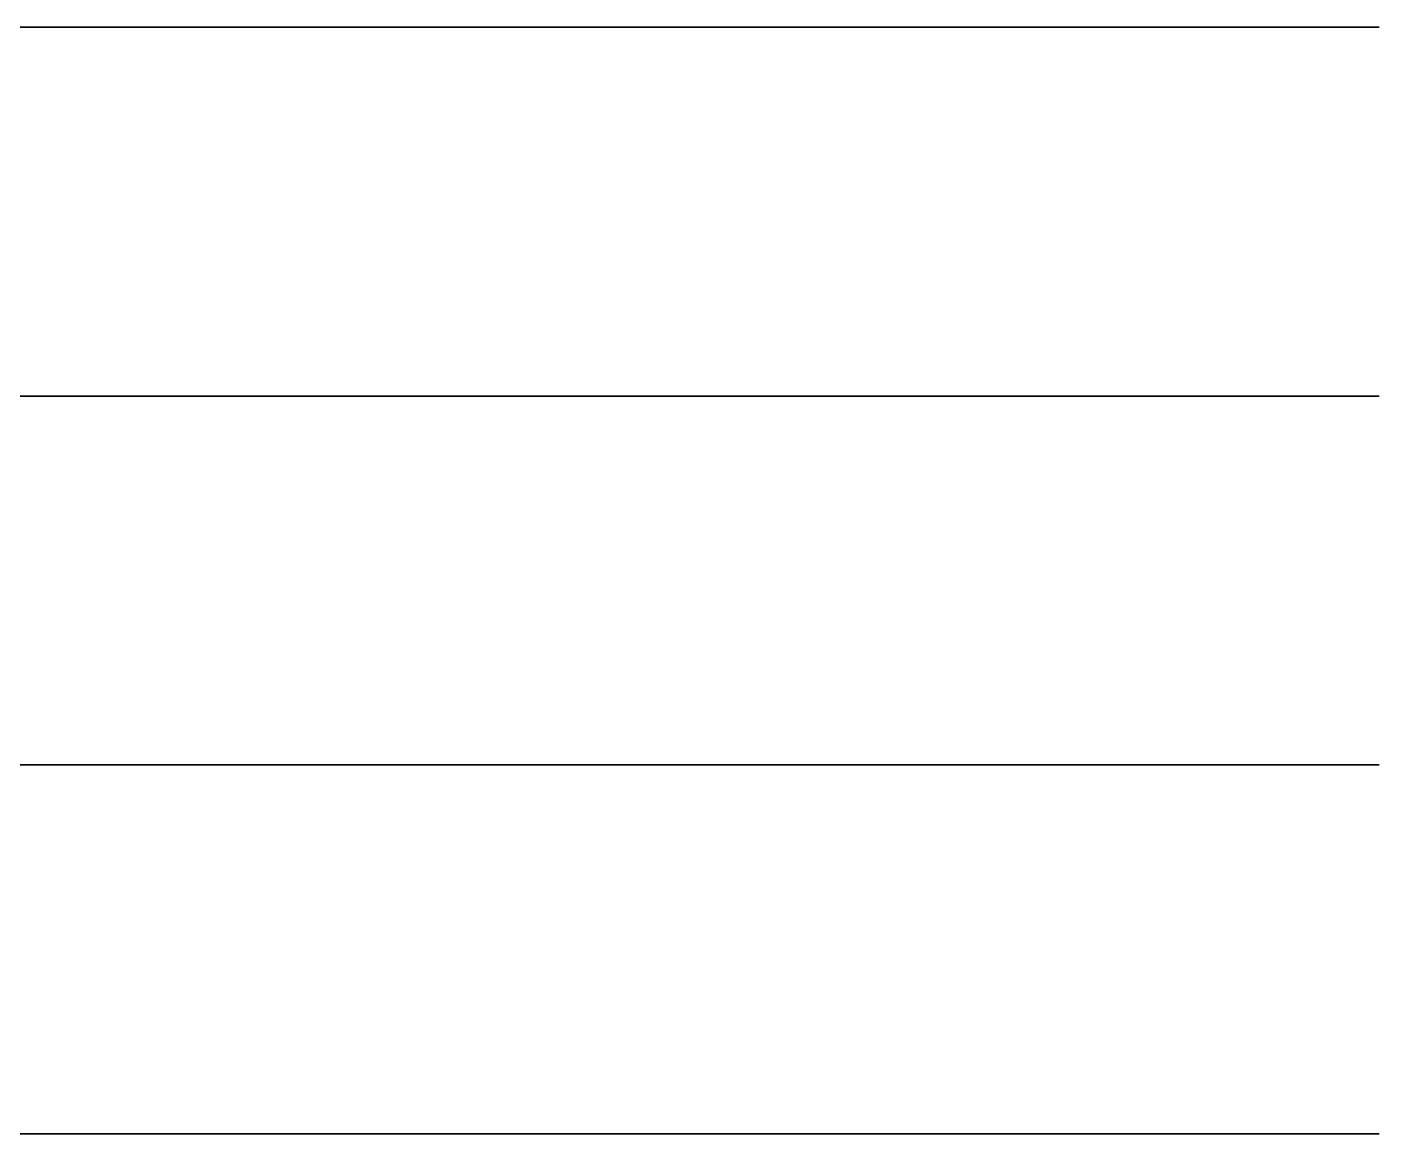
# Model space of a CAD drawing. Header units: metres. Extents: x 350990 to 353010, y 7455300 to 7456700.
# Drawn here: x 351663.5 to 352029.9, y 7456400 to 7456700 of the extents above; entities that cross this region are included whole.
import ezdxf

# ---------------------------------------------------------------- set-up
doc = ezdxf.new("R2010")
doc.units = ezdxf.units.M

msp = doc.modelspace()

# ---------------------------------------------------------------- linework, layer by layer
at = {"layer": 'BOC_P400N'}
msp.add_polyline3d([(351660, 7456400, 1248.629), (351670, 7456400, 1250.657), (351680, 7456400, 1252.638), (351690, 7456400, 1254.523), (351700, 7456400, 1256.269), (351710, 7456400, 1257.841), (351720, 7456400, 1259.216), (351730, 7456400, 1260.382), (351740, 7456400, 1261.342), (351750, 7456400, 1262.111), (351760, 7456400, 1262.717), (351770, 7456400, 1263.196), (351780, 7456400, 1263.59), (351790, 7456400, 1263.946), (351800, 7456400, 1264.31), (351810, 7456400, 1264.725), (351820, 7456400, 1265.226), (351830, 7456400, 1265.842), (351840, 7456400, 1266.588), (351850, 7456400, 1267.47), (351860, 7456400, 1268.483), (351870, 7456400, 1269.61), (351880, 7456400, 1270.828), (351890, 7456400, 1272.108), (351900, 7456400, 1273.414), (351910, 7456400, 1274.715), (351920, 7456400, 1275.978), (351930, 7456400, 1277.176), (351940, 7456400, 1278.288), (351950, 7456400, 1279.3), (351960, 7456400, 1280.206), (351970, 7456400, 1281.007), (351980, 7456400, 1281.709), (351990, 7456400, 1282.324), (352000, 7456400, 1282.863), (352010, 7456400, 1283.338), (352020, 7456400, 1283.76), (352030, 7456400, 1284.134)], dxfattribs=at)
at = {"layer": 'BOC_P500N'}
msp.add_polyline3d([(351660, 7456500, 1258.091), (351670, 7456500, 1259.417), (351680, 7456500, 1260.585), (351690, 7456500, 1261.609), (351700, 7456500, 1262.506), (351710, 7456500, 1263.294), (351720, 7456500, 1263.989), (351730, 7456500, 1264.605), (351740, 7456500, 1265.152), (351750, 7456500, 1265.631), (351760, 7456500, 1266.042), (351770, 7456500, 1266.377), (351780, 7456500, 1266.625), (351790, 7456500, 1266.776), (351800, 7456500, 1266.817), (351810, 7456500, 1266.74), (351820, 7456500, 1266.541), (351830, 7456500, 1266.224), (351840, 7456500, 1265.8), (351850, 7456500, 1265.288), (351860, 7456500, 1264.716), (351870, 7456500, 1264.119), (351880, 7456500, 1263.538), (351890, 7456500, 1263.016), (351900, 7456500, 1262.595), (351910, 7456500, 1262.315), (351920, 7456500, 1262.208), (351930, 7456500, 1262.297), (351940, 7456500, 1262.594), (351950, 7456500, 1263.095), (351960, 7456500, 1263.786), (351970, 7456500, 1264.634), (351980, 7456500, 1265.598), (351990, 7456500, 1266.624), (352000, 7456500, 1267.653), (352010, 7456500, 1268.62), (352020, 7456500, 1269.464), (352030, 7456500, 1270.124)], dxfattribs=at)
at = {"layer": 'BOC_P600N'}
msp.add_polyline3d([(351660, 7456600, 1233.358), (351670, 7456600, 1234.728), (351680, 7456600, 1236.171), (351690, 7456600, 1237.642), (351700, 7456600, 1239.093), (351710, 7456600, 1240.474), (351720, 7456600, 1241.74), (351730, 7456600, 1242.849), (351740, 7456600, 1243.77), (351750, 7456600, 1244.483), (351760, 7456600, 1244.98), (351770, 7456600, 1245.268), (351780, 7456600, 1245.366), (351790, 7456600, 1245.306), (351800, 7456600, 1245.127), (351810, 7456600, 1244.876), (351820, 7456600, 1244.604), (351830, 7456600, 1244.361), (351840, 7456600, 1244.192), (351850, 7456600, 1244.137), (351860, 7456600, 1244.224), (351870, 7456600, 1244.474), (351880, 7456600, 1244.891), (351890, 7456600, 1245.471), (351900, 7456600, 1246.196), (351910, 7456600, 1247.042), (351920, 7456600, 1247.976), (351930, 7456600, 1248.961), (351940, 7456600, 1249.959), (351950, 7456600, 1250.935), (351960, 7456600, 1251.856), (351970, 7456600, 1252.699), (351980, 7456600, 1253.443), (351990, 7456600, 1254.079), (352000, 7456600, 1254.605), (352010, 7456600, 1255.025), (352020, 7456600, 1255.348), (352030, 7456600, 1255.587)], dxfattribs=at)
at = {"layer": 'BOC_P700N'}
msp.add_polyline3d([(351660, 7456700, 1218.865), (351670, 7456700, 1218.3), (351680, 7456700, 1217.618), (351690, 7456700, 1216.848), (351700, 7456700, 1216.028), (351710, 7456700, 1215.203), (351720, 7456700, 1214.422), (351730, 7456700, 1213.792), (351740, 7456700, 1213.301), (351750, 7456700, 1212.99), (351760, 7456700, 1212.891), (351770, 7456700, 1213.027), (351780, 7456700, 1213.408), (351790, 7456700, 1214.033), (351800, 7456700, 1214.888), (351810, 7456700, 1215.952), (351820, 7456700, 1217.193), (351830, 7456700, 1218.577), (351840, 7456700, 1220.064), (351850, 7456700, 1221.618), (351860, 7456700, 1223.204), (351870, 7456700, 1224.794), (351880, 7456700, 1226.366), (351890, 7456700, 1227.907), (351900, 7456700, 1229.41), (351910, 7456700, 1230.878), (351920, 7456700, 1232.317), (351930, 7456700, 1233.739), (351940, 7456700, 1235.155), (351950, 7456700, 1236.577), (351960, 7456700, 1238.01), (351970, 7456700, 1239.457), (351980, 7456700, 1240.91), (351990, 7456700, 1242.356), (352000, 7456700, 1243.771), (352010, 7456700, 1245.126), (352020, 7456700, 1246.385), (352030, 7456700, 1247.509)], dxfattribs=at)
at = {"layer": 'BOLC_P400N'}
msp.add_polyline3d([(351660, 7456400, 1232.638), (351670, 7456400, 1233.699), (351680, 7456400, 1234.602), (351690, 7456400, 1235.349), (351700, 7456400, 1235.942), (351710, 7456400, 1236.387), (351720, 7456400, 1236.69), (351730, 7456400, 1236.86), (351740, 7456400, 1236.909), (351750, 7456400, 1236.851), (351760, 7456400, 1236.702), (351770, 7456400, 1236.474), (351780, 7456400, 1236.184), (351790, 7456400, 1235.844), (351800, 7456400, 1235.467), (351810, 7456400, 1235.063), (351820, 7456400, 1234.642), (351830, 7456400, 1234.217), (351840, 7456400, 1233.798), (351850, 7456400, 1233.399), (351860, 7456400, 1233.033), (351870, 7456400, 1232.716), (351880, 7456400, 1232.46), (351890, 7456400, 1232.277), (351900, 7456400, 1232.173), (351910, 7456400, 1232.149), (351920, 7456400, 1232.2), (351930, 7456400, 1232.316), (351940, 7456400, 1232.481), (351950, 7456400, 1232.676), (351960, 7456400, 1232.878), (351970, 7456400, 1233.065), (351980, 7456400, 1233.215), (351990, 7456400, 1233.306), (352000, 7456400, 1233.321), (352010, 7456400, 1233.244), (352020, 7456400, 1233.066), (352030, 7456400, 1232.781)], dxfattribs=at)
at = {"layer": 'BOLC_P500N'}
msp.add_polyline3d([(351660, 7456500, 1240.555), (351670, 7456500, 1242.363), (351680, 7456500, 1244), (351690, 7456500, 1245.459), (351700, 7456500, 1246.735), (351710, 7456500, 1247.827), (351720, 7456500, 1248.736), (351730, 7456500, 1249.468), (351740, 7456500, 1250.029), (351750, 7456500, 1250.43), (351760, 7456500, 1250.682), (351770, 7456500, 1250.797), (351780, 7456500, 1250.788), (351790, 7456500, 1250.667), (351800, 7456500, 1250.446), (351810, 7456500, 1250.136), (351820, 7456500, 1249.749), (351830, 7456500, 1249.295), (351840, 7456500, 1248.786), (351850, 7456500, 1248.232), (351860, 7456500, 1247.648), (351870, 7456500, 1247.047), (351880, 7456500, 1246.444), (351890, 7456500, 1245.852), (351900, 7456500, 1245.286), (351910, 7456500, 1244.757), (351920, 7456500, 1244.274), (351930, 7456500, 1243.842), (351940, 7456500, 1243.461), (351950, 7456500, 1243.128), (351960, 7456500, 1242.837), (351970, 7456500, 1242.579), (351980, 7456500, 1242.342), (351990, 7456500, 1242.113), (352000, 7456500, 1241.879), (352010, 7456500, 1241.625), (352020, 7456500, 1241.34), (352030, 7456500, 1241.013)], dxfattribs=at)
at = {"layer": 'BOLC_P600N'}
msp.add_polyline3d([(351660, 7456600, 1218.607), (351670, 7456600, 1219.49), (351680, 7456600, 1220.356), (351690, 7456600, 1221.21), (351700, 7456600, 1222.06), (351710, 7456600, 1222.914), (351720, 7456600, 1223.781), (351730, 7456600, 1224.669), (351740, 7456600, 1225.585), (351750, 7456600, 1226.538), (351760, 7456600, 1227.531), (351770, 7456600, 1228.567), (351780, 7456600, 1229.647), (351790, 7456600, 1230.769), (351800, 7456600, 1231.929), (351810, 7456600, 1233.12), (351820, 7456600, 1234.333), (351830, 7456600, 1235.559), (351840, 7456600, 1236.192), (351850, 7456600, 1236.137), (351860, 7456600, 1236.224), (351870, 7456600, 1236.474), (351880, 7456600, 1236.891), (351890, 7456600, 1237.471), (351900, 7456600, 1238.196), (351910, 7456600, 1239.042), (351920, 7456600, 1239.976), (351930, 7456600, 1240.961), (351940, 7456600, 1241.959), (351950, 7456600, 1242.935), (351960, 7456600, 1243.856), (351970, 7456600, 1244.699), (351980, 7456600, 1245.443), (351990, 7456600, 1246.079), (352000, 7456600, 1246.605), (352010, 7456600, 1247.025), (352020, 7456600, 1247.348), (352030, 7456600, 1247.587)], dxfattribs=at)
at = {"layer": 'BOLC_P700N'}
msp.add_polyline3d([(351660, 7456700, 1189.958), (351670, 7456700, 1190.076), (351680, 7456700, 1190.283), (351690, 7456700, 1190.597), (351700, 7456700, 1191.033), (351710, 7456700, 1191.608), (351720, 7456700, 1192.336), (351730, 7456700, 1193.227), (351740, 7456700, 1194.291), (351750, 7456700, 1195.533), (351760, 7456700, 1196.953), (351770, 7456700, 1198.547), (351780, 7456700, 1200.307), (351790, 7456700, 1202.221), (351800, 7456700, 1204.27), (351810, 7456700, 1206.433), (351820, 7456700, 1208.684), (351830, 7456700, 1210.577), (351840, 7456700, 1212.064), (351850, 7456700, 1213.618), (351860, 7456700, 1215.204), (351870, 7456700, 1216.794), (351880, 7456700, 1218.366), (351890, 7456700, 1219.907), (351900, 7456700, 1221.41), (351910, 7456700, 1222.878), (351920, 7456700, 1224.317), (351930, 7456700, 1225.739), (351940, 7456700, 1227.155), (351950, 7456700, 1228.577), (351960, 7456700, 1230.01), (351970, 7456700, 1231.457), (351980, 7456700, 1232.91), (351990, 7456700, 1234.356), (352000, 7456700, 1235.771), (352010, 7456700, 1236.43), (352020, 7456700, 1236.465), (352030, 7456700, 1236.392)], dxfattribs=at)
at = {"layer": 'BOX_P400N'}
msp.add_polyline3d([(351660, 7456400, 1211.059), (351670, 7456400, 1210.689), (351680, 7456400, 1210.311), (351690, 7456400, 1210.018), (351700, 7456400, 1209.894), (351710, 7456400, 1210.004), (351720, 7456400, 1210.391), (351730, 7456400, 1211.069), (351740, 7456400, 1212.019), (351750, 7456400, 1213.196), (351760, 7456400, 1214.524), (351770, 7456400, 1215.902), (351780, 7456400, 1217.216), (351790, 7456400, 1218.341), (351800, 7456400, 1219.157), (351810, 7456400, 1219.558), (351820, 7456400, 1219.458), (351830, 7456400, 1218.806), (351840, 7456400, 1217.59), (351850, 7456400, 1215.838), (351860, 7456400, 1213.622), (351870, 7456400, 1211.051), (351880, 7456400, 1208.264), (351890, 7456400, 1205.424), (351900, 7456400, 1202.699), (351910, 7456400, 1200.258), (351920, 7456400, 1198.253), (351930, 7456400, 1196.813), (351940, 7456400, 1196.031), (351950, 7456400, 1195.963), (351960, 7456400, 1196.623), (351970, 7456400, 1197.981), (351980, 7456400, 1199.968), (351990, 7456400, 1202.483), (352000, 7456400, 1205.396), (352010, 7456400, 1208.56), (352020, 7456400, 1211.818), (352030, 7456400, 1215.017)], dxfattribs=at)
at = {"layer": 'BOX_P500N'}
msp.add_polyline3d([(351660, 7456500, 1215.518), (351670, 7456500, 1215.488), (351680, 7456500, 1215.387), (351690, 7456500, 1215.354), (351700, 7456500, 1215.514), (351710, 7456500, 1215.968), (351720, 7456500, 1216.788), (351730, 7456500, 1218.008), (351740, 7456500, 1219.626), (351750, 7456500, 1221.604), (351760, 7456500, 1223.868), (351770, 7456500, 1226.318), (351780, 7456500, 1228.835), (351790, 7456500, 1231.288), (351800, 7456500, 1233.549), (351810, 7456500, 1235.495), (351820, 7456500, 1237.026), (351830, 7456500, 1238.063), (351840, 7456500, 1238.561), (351850, 7456500, 1238.504), (351860, 7456500, 1237.915), (351870, 7456500, 1236.841), (351880, 7456500, 1235.359), (351890, 7456500, 1233.563), (351900, 7456500, 1231.557), (351910, 7456500, 1229.45), (351920, 7456500, 1227.34), (351930, 7456500, 1225.318), (351940, 7456500, 1223.454), (351950, 7456500, 1221.799), (351960, 7456500, 1220.383), (351970, 7456500, 1219.216), (351980, 7456500, 1218.29), (351990, 7456500, 1217.584), (352000, 7456500, 1217.067), (352010, 7456500, 1216.705), (352020, 7456500, 1216.462), (352030, 7456500, 1216.306)], dxfattribs=at)
at = {"layer": 'BOX_P600N'}
msp.add_polyline3d([(351660, 7456600, 1198.862), (351670, 7456600, 1198.56), (351680, 7456600, 1198.134), (351690, 7456600, 1197.673), (351700, 7456600, 1197.26), (351710, 7456600, 1196.968), (351720, 7456600, 1196.855), (351730, 7456600, 1196.963), (351740, 7456600, 1197.315), (351750, 7456600, 1197.919), (351760, 7456600, 1198.769), (351770, 7456600, 1199.85), (351780, 7456600, 1201.141), (351790, 7456600, 1202.617), (351800, 7456600, 1204.255), (351810, 7456600, 1206.035), (351820, 7456600, 1207.942), (351830, 7456600, 1209.963), (351840, 7456600, 1211.498), (351850, 7456600, 1212.455), (351860, 7456600, 1213.668), (351870, 7456600, 1215.153), (351880, 7456600, 1216.903), (351890, 7456600, 1218.89), (351900, 7456600, 1221.059), (351910, 7456600, 1223.334), (351920, 7456600, 1225.619), (351930, 7456600, 1227.805), (351940, 7456600, 1229.779), (351950, 7456600, 1231.428), (351960, 7456600, 1232.655), (351970, 7456600, 1233.378), (351980, 7456600, 1233.547), (351990, 7456600, 1233.142), (352000, 7456600, 1232.179), (352010, 7456600, 1230.71), (352020, 7456600, 1228.818), (352030, 7456600, 1226.616)], dxfattribs=at)
at = {"layer": 'BOX_P700N'}
msp.add_polyline3d([(351660, 7456700, 1167.778), (351670, 7456700, 1168.574), (351680, 7456700, 1169.622), (351690, 7456700, 1170.901), (351700, 7456700, 1172.375), (351710, 7456700, 1173.995), (351720, 7456700, 1175.699), (351730, 7456700, 1177.424), (351740, 7456700, 1179.107), (351750, 7456700, 1180.691), (351760, 7456700, 1182.136), (351770, 7456700, 1183.419), (351780, 7456700, 1184.537), (351790, 7456700, 1185.513), (351800, 7456700, 1186.389), (351810, 7456700, 1187.225), (351820, 7456700, 1188.096), (351830, 7456700, 1188.663), (351840, 7456700, 1188.991), (351850, 7456700, 1189.655), (351860, 7456700, 1190.707), (351870, 7456700, 1192.182), (351880, 7456700, 1194.092), (351890, 7456700, 1196.426), (351900, 7456700, 1199.145), (351910, 7456700, 1202.187), (351920, 7456700, 1205.465), (351930, 7456700, 1208.877), (351940, 7456700, 1212.307), (351950, 7456700, 1215.635), (351960, 7456700, 1218.742), (351970, 7456700, 1221.519), (351980, 7456700, 1223.871), (351990, 7456700, 1225.725), (352000, 7456700, 1227.034), (352010, 7456700, 1227.079), (352020, 7456700, 1226.037), (352030, 7456700, 1224.491)], dxfattribs=at)
at = {"layer": 'DAC_P400N'}
msp.add_polyline3d([(351663.024, 7456400, 1220), (351664.261, 7456400, 1230), (351665.498, 7456400, 1240), (351668.784, 7456400, 1250), (351670, 7456400, 1250.657), (351680, 7456400, 1252.638), (351690, 7456400, 1253.974), (351695.128, 7456400, 1250), (351693.891, 7456400, 1240), (351692.654, 7456400, 1230), (351691.416, 7456400, 1220), (351690.179, 7456400, 1210), (351690, 7456400, 1208.554), (351688.942, 7456400, 1200), (351687.704, 7456400, 1190), (351686.467, 7456400, 1180), (351685.23, 7456400, 1170), (351683.993, 7456400, 1160), (351682.755, 7456400, 1150), (351681.518, 7456400, 1140), (351680.281, 7456400, 1130), (351680, 7456400, 1127.731), (351679.043, 7456400, 1120), (351677.806, 7456400, 1110), (351676.569, 7456400, 1100), (351675.332, 7456400, 1090), (351674.094, 7456400, 1080), (351672.857, 7456400, 1070), (351671.62, 7456400, 1060), (351670.383, 7456400, 1050), (351670, 7456400, 1046.908), (351669.145, 7456400, 1040), (351667.908, 7456400, 1030), (351666.671, 7456400, 1020), (351665.433, 7456400, 1010), (351664.196, 7456400, 1000), (351662.959, 7456400, 990)], dxfattribs=at)
at = {"layer": 'PHY_P400N'}
msp.add_polyline3d([(352030, 7456400, 884.49), (352020, 7456400, 886.375), (352010, 7456400, 886.21), (352000, 7456400, 882.885), (351995.946, 7456400, 880), (351990, 7456400, 875.696), (351984.812, 7456400, 870), (351980, 7456400, 864.611), (351976.719, 7456400, 860), (351970, 7456400, 850.341), (351969.781, 7456400, 850), (351963.548, 7456400, 840), (351960, 7456400, 834.133), (351957.328, 7456400, 830), (351951.079, 7456400, 820), (351950, 7456400, 818.203), (351943.668, 7456400, 810), (351940, 7456400, 805.079), (351933.251, 7456400, 800), (351930, 7456400, 797.464), (351920, 7456400, 796.78), (351914.78, 7456400, 800), (351910, 7456400, 802.783), (351903.491, 7456400, 810), (351900, 7456400, 813.694), (351895.399, 7456400, 820), (351890, 7456400, 827.155), (351887.966, 7456400, 830), (351880.66, 7456400, 840), (351880, 7456400, 840.883), (351872.44, 7456400, 850), (351870, 7456400, 852.926), (351862.129, 7456400, 860), (351860, 7456400, 861.922), (351850, 7456400, 866.81), (351840, 7456400, 867.049), (351830, 7456400, 862.329), (351827.402, 7456400, 860), (351820, 7456400, 852.284), (351818.346, 7456400, 850), (351812.092, 7456400, 840), (351810, 7456400, 836.124), (351806.998, 7456400, 830), (351802.68, 7456400, 820), (351800, 7456400, 813.137), (351798.764, 7456400, 810), (351794.979, 7456400, 800), (351791.307, 7456400, 790), (351790, 7456400, 786.526), (351785.955, 7456400, 780), (351781.999, 7456400, 770), (351780, 7456400, 764.979), (351778.089, 7456400, 770), (351775.687, 7456400, 780), (351772.617, 7456400, 790), (351770, 7456400, 796.993), (351768.843, 7456400, 800), (351764.375, 7456400, 810), (351760, 7456400, 818.448), (351759.164, 7456400, 820), (351753.27, 7456400, 830), (351750, 7456400, 835.093), (351746.727, 7456400, 840), (351740, 7456400, 849.594), (351739.705, 7456400, 850), (351732.465, 7456400, 860), (351730, 7456400, 863.474), (351725.302, 7456400, 870), (351720, 7456400, 877.896), (351718.581, 7456400, 880), (351712.674, 7456400, 890), (351710, 7456400, 895.432), (351707.795, 7456400, 900), (351704.16, 7456400, 910), (351701.801, 7456400, 920), (351700.773, 7456400, 930), (351701.136, 7456400, 940), (351702.953, 7456400, 950), (351706.298, 7456400, 960), (351710, 7456400, 967.516), (351711.43, 7456400, 970), (351719.129, 7456400, 980), (351720, 7456400, 980.911), (351730, 7456400, 989.045), (351731.659, 7456400, 990), (351740, 7456400, 994.092), (351750, 7456400, 997.08), (351760, 7456400, 998.411), (351770, 7456400, 998.364), (351780, 7456400, 997.187), (351790, 7456400, 995.097), (351800, 7456400, 992.275), (351806.801, 7456400, 990), (351810, 7456400, 988.833), (351820, 7456400, 984.924), (351830, 7456400, 980.853), (351832.269, 7456400, 980), (351840, 7456400, 976.836), (351850, 7456400, 973.301), (351860, 7456400, 970.665), (351865.926, 7456400, 970), (351870, 7456400, 969.52), (351875.111, 7456400, 970), (351880, 7456400, 970.551), (351890, 7456400, 974.859), (351896.215, 7456400, 980), (351900, 7456400, 984.216), (351903.675, 7456400, 990), (351908.145, 7456400, 1000), (351910, 7456400, 1006.194), (351910.979, 7456400, 1010), (351912.761, 7456400, 1020), (351913.953, 7456400, 1030), (351914.818, 7456400, 1040), (351915.588, 7456400, 1050), (351916.468, 7456400, 1060), (351917.642, 7456400, 1070), (351919.281, 7456400, 1080), (351920, 7456400, 1083.143), (351921.763, 7456400, 1090), (351925.309, 7456400, 1100), (351930, 7456400, 1109.894), (351930.062, 7456400, 1110), (351937.633, 7456400, 1120), (351940, 7456400, 1122.482), (351949.667, 7456400, 1130), (351950, 7456400, 1130.214), (351960, 7456400, 1134.7), (351970, 7456400, 1137.476), (351980, 7456400, 1138.905), (351990, 7456400, 1139.301), (352000, 7456400, 1138.934), (352010, 7456400, 1138.034), (352020, 7456400, 1136.802), (352030, 7456400, 1135.414)], dxfattribs=at)
at = {"layer": 'PHY_P500N'}
msp.add_polyline3d([(352030, 7456500, 806.01), (352020, 7456500, 806.764), (352011.645, 7456500, 810), (352010, 7456500, 810.587), (352000, 7456500, 815.864), (351992.256, 7456500, 820), (351990, 7456500, 821.088), (351980, 7456500, 824.542), (351970, 7456500, 825.702), (351960, 7456500, 824.52), (351950, 7456500, 821.773), (351944.122, 7456500, 820), (351940, 7456500, 818.704), (351930, 7456500, 816.84), (351920, 7456500, 817.575), (351914.003, 7456500, 820), (351910, 7456500, 821.529), (351900, 7456500, 828.526), (351898.421, 7456500, 830), (351890, 7456500, 837.638), (351887.624, 7456500, 840), (351880, 7456500, 847.448), (351877.108, 7456500, 850), (351870, 7456500, 856.222), (351863.742, 7456500, 860), (351860, 7456500, 862.252), (351850, 7456500, 863.759), (351841.956, 7456500, 860), (351840, 7456500, 858.915), (351833.467, 7456500, 850), (351830, 7456500, 844.239), (351826.406, 7456500, 840), (351820.808, 7456500, 830), (351820, 7456500, 828.228), (351818.861, 7456500, 830), (351811.425, 7456500, 840), (351810, 7456500, 841.688), (351803.334, 7456500, 850), (351800, 7456500, 853.746), (351794.751, 7456500, 860), (351790, 7456500, 865.381), (351786.203, 7456500, 870), (351780, 7456500, 877.596), (351778.199, 7456500, 880), (351771.398, 7456500, 890), (351770, 7456500, 892.487), (351766.294, 7456500, 900), (351762.932, 7456500, 910), (351761.853, 7456500, 920), (351764.243, 7456500, 930), (351770, 7456500, 937.844), (351773.328, 7456500, 940), (351780, 7456500, 942.554), (351790, 7456500, 943.073), (351800, 7456500, 941.219), (351803.379, 7456500, 940), (351810, 7456500, 937.189), (351820, 7456500, 931.768), (351822.846, 7456500, 930), (351830, 7456500, 924.891), (351836.71, 7456500, 920), (351840, 7456500, 917.282), (351849.269, 7456500, 910), (351850, 7456500, 909.362), (351860, 7456500, 901.478), (351862.227, 7456500, 900), (351870, 7456500, 894.423), (351878.159, 7456500, 890), (351880, 7456500, 888.928), (351890, 7456500, 884.838), (351900, 7456500, 882.667), (351910, 7456500, 882.29), (351920, 7456500, 883.652), (351930, 7456500, 886.683), (351937.285, 7456500, 890), (351940, 7456500, 891.124), (351950, 7456500, 896.397), (351955.979, 7456500, 900), (351960, 7456500, 902.247), (351970, 7456500, 908.102), (351973.318, 7456500, 910), (351980, 7456500, 913.594), (351990, 7456500, 918.47), (351993.681, 7456500, 920), (352000, 7456500, 922.52), (352010, 7456500, 925.68), (352020, 7456500, 927.979), (352030, 7456500, 929.475)], dxfattribs=at)
at = {"layer": 'POT_P400N'}
msp.add_polyline3d([(352030, 7456400, 290.091), (352020, 7456400, 290.095), (352010, 7456400, 290.1), (352000, 7456400, 290.107), (351990, 7456400, 290.115), (351980, 7456400, 290.125), (351970, 7456400, 290.138), (351960, 7456400, 290.154), (351950, 7456400, 290.173), (351940, 7456400, 290.196), (351930, 7456400, 290.222), (351920, 7456400, 290.253), (351910, 7456400, 290.285), (351900, 7456400, 290.317), (351890, 7456400, 290.347), (351880, 7456400, 290.372), (351870, 7456400, 290.391), (351860, 7456400, 290.404), (351850, 7456400, 290.415), (351840, 7456400, 290.427), (351830, 7456400, 290.444), (351820, 7456400, 290.473), (351810, 7456400, 290.523), (351800, 7456400, 290.613), (351790, 7456400, 290.793), (351780, 7456400, 291.245), (351770, 7456400, 293.84), (351767.402, 7456400, 300), (351769.947, 7456400, 310), (351770, 7456400, 310.144), (351774.25, 7456400, 320), (351780, 7456400, 329.98), (351780.014, 7456400, 330), (351788.618, 7456400, 340), (351790, 7456400, 341.377), (351800, 7456400, 349.57), (351800.632, 7456400, 350), (351810, 7456400, 355.957), (351816.809, 7456400, 360), (351820, 7456400, 361.875), (351830, 7456400, 368.156), (351832.465, 7456400, 370), (351840, 7456400, 376.141), (351843.57, 7456400, 380), (351850, 7456400, 387.989), (351851.224, 7456400, 390), (351856.759, 7456400, 400), (351860, 7456400, 406.652), (351861.32, 7456400, 410), (351865.179, 7456400, 420), (351868.867, 7456400, 430), (351870, 7456400, 432.95), (351872.404, 7456400, 440), (351876.024, 7456400, 450), (351879.901, 7456400, 460), (351880, 7456400, 460.229), (351884.069, 7456400, 470), (351888.725, 7456400, 480), (351890, 7456400, 482.438), (351894.067, 7456400, 490), (351900, 7456400, 499.646), (351900.235, 7456400, 500), (351907.798, 7456400, 510), (351910, 7456400, 512.576), (351917.355, 7456400, 520), (351920, 7456400, 522.389), (351930, 7456400, 529.765), (351930.402, 7456400, 530), (351940, 7456400, 535.166), (351950, 7456400, 539.172), (351952.783, 7456400, 540), (351960, 7456400, 542.063), (351970, 7456400, 544.177), (351980, 7456400, 545.8), (351990, 7456400, 547.188), (352000, 7456400, 548.602), (352008.184, 7456400, 550), (352010, 7456400, 550.331), (352020, 7456400, 552.735), (352030, 7456400, 556.23)], dxfattribs=at)
at = {"layer": 'POT_P500N'}
for points in [[(352030, 7456500, 290.746), (352020, 7456500, 290.976), (352010, 7456500, 291.668), (352000.443, 7456500, 300), (352005.124, 7456500, 310), (352009.277, 7456500, 320), (352010, 7456500, 322.611), (352013.831, 7456500, 330), (352017.544, 7456500, 340), (352017.363, 7456500, 350), (352010, 7456500, 354.386), (352004.949, 7456500, 360), (352000, 7456500, 362.913), (351992.52, 7456500, 370), (351990, 7456500, 371.82), (351982.332, 7456500, 380), (351980, 7456500, 382.255), (351974.223, 7456500, 390), (351970, 7456500, 395.832), (351967.711, 7456500, 400), (351963.045, 7456500, 410), (351960, 7456500, 418.71), (351959.649, 7456500, 420), (351958.136, 7456500, 430), (351958.048, 7456500, 440), (351959.603, 7456500, 450), (351960, 7456500, 451.163), (351964.293, 7456500, 460), (351970, 7456500, 466.975), (351974.433, 7456500, 470), (351980, 7456500, 472.64), (351990, 7456500, 474.127), (352000, 7456500, 472.976), (352009.139, 7456500, 470), (352010, 7456500, 469.633), (352020, 7456500, 463.124), (352023.778, 7456500, 460), (352030, 7456500, 452.651)], [(352030, 7456500, 367.876), (352026.593, 7456500, 360), (352024.204, 7456500, 350), (352030, 7456500, 346.989)]]:
    msp.add_polyline3d(points, dxfattribs=at)
at = {"layer": 'PRO_P400N'}
for points in [[(351660, 7456400, 1264.207), (351670, 7456400, 1265.133), (351680, 7456400, 1266.062), (351690, 7456400, 1266.993), (351700, 7456400, 1267.924), (351710, 7456400, 1268.855), (351720, 7456400, 1269.785), (351722.316, 7456400, 1270), (351730, 7456400, 1270.713), (351740, 7456400, 1271.638), (351750, 7456400, 1272.561), (351760, 7456400, 1273.48), (351770, 7456400, 1274.395), (351780, 7456400, 1275.305), (351790, 7456400, 1276.211), (351800, 7456400, 1277.11), (351810, 7456400, 1278.003), (351820, 7456400, 1278.889), (351830, 7456400, 1279.765), (351832.721, 7456400, 1280), (351840, 7456400, 1280.63), (351850, 7456400, 1281.481), (351860, 7456400, 1282.317), (351870, 7456400, 1283.135), (351880, 7456400, 1283.93), (351890, 7456400, 1284.699), (351900, 7456400, 1285.437), (351910, 7456400, 1286.141), (351920, 7456400, 1286.804), (351930, 7456400, 1287.422), (351940, 7456400, 1287.988), (351950, 7456400, 1288.498), (351960, 7456400, 1288.944), (351970, 7456400, 1289.322), (351980, 7456400, 1289.626), (351990, 7456400, 1289.85), (352000, 7456400, 1289.99), (352001.984, 7456400, 1290), (352010, 7456400, 1290.04), (352019.481, 7456400, 1290), (352020, 7456400, 1289.998), (352030, 7456400, 1289.859)], [(352030, 7456400, 290.01), (352020, 7456400, 290.01), (352010, 7456400, 290.01), (352000, 7456400, 290.01), (351990, 7456400, 290.01), (351980, 7456400, 290.01), (351970, 7456400, 290.01), (351960, 7456400, 290.01), (351950, 7456400, 290.01), (351940, 7456400, 290.01), (351930, 7456400, 290.01), (351920, 7456400, 290.01), (351910, 7456400, 290.01), (351900, 7456400, 290.01), (351890, 7456400, 290.01), (351880, 7456400, 290.01), (351870, 7456400, 290.01), (351860, 7456400, 290.01), (351850, 7456400, 290.01), (351840, 7456400, 290.01), (351830, 7456400, 290.01), (351820, 7456400, 290.01), (351810, 7456400, 290.01), (351800, 7456400, 290.01), (351790, 7456400, 290.011), (351780, 7456400, 290.011), (351770, 7456400, 290.011), (351760, 7456400, 290.011), (351750, 7456400, 290.011), (351740, 7456400, 290.011), (351730, 7456400, 290.011), (351720, 7456400, 290.011), (351710, 7456400, 290.011), (351700, 7456400, 290.011), (351690, 7456400, 290.011), (351680, 7456400, 290.011), (351670, 7456400, 290.011), (351660, 7456400, 290.012)]]:
    msp.add_polyline3d(points, dxfattribs=at)
at = {"layer": 'PRO_P500N'}
for points in [[(351660, 7456500, 1115.156), (351666.865, 7456500, 1120), (351670, 7456500, 1122.344), (351680, 7456500, 1128.228), (351684.214, 7456500, 1130), (351690, 7456500, 1132.59), (351700, 7456500, 1135.419), (351710, 7456500, 1136.886), (351720, 7456500, 1137.42), (351730, 7456500, 1137.416), (351740, 7456500, 1137.231), (351750, 7456500, 1137.189), (351760, 7456500, 1137.604), (351770, 7456500, 1138.794), (351775.289, 7456500, 1140), (351780, 7456500, 1141.289), (351790, 7456500, 1145.735), (351796.524, 7456500, 1150), (351800, 7456500, 1152.827), (351806.649, 7456500, 1160), (351810, 7456500, 1164.529), (351813.334, 7456500, 1170), (351818.33, 7456500, 1180), (351813.863, 7456500, 1190), (351810, 7456500, 1197.382), (351808.401, 7456500, 1200), (351801.623, 7456500, 1210), (351800, 7456500, 1212.237), (351793.312, 7456500, 1220), (351790, 7456500, 1223.779), (351783.402, 7456500, 1230), (351780, 7456500, 1233.345), (351771.712, 7456500, 1240), (351770, 7456500, 1241.537), (351760, 7456500, 1248.768), (351757.77, 7456500, 1250), (351750, 7456500, 1255.496), (351741.933, 7456500, 1260), (351740, 7456500, 1261.658), (351730, 7456500, 1268.356), (351726.834, 7456500, 1270), (351730, 7456500, 1270.474), (351740, 7456500, 1272.476), (351750, 7456500, 1273.638), (351760, 7456500, 1273.832), (351770, 7456500, 1273.978), (351780, 7456500, 1274.086), (351790, 7456500, 1274.161), (351800, 7456500, 1274.214), (351810, 7456500, 1274.251), (351820, 7456500, 1274.278), (351830, 7456500, 1274.303), (351840, 7456500, 1274.331), (351850, 7456500, 1274.367), (351860, 7456500, 1274.415), (351870, 7456500, 1274.477), (351880, 7456500, 1274.556), (351890, 7456500, 1274.652), (351900, 7456500, 1274.765), (351910, 7456500, 1274.893), (351920, 7456500, 1275.035), (351930, 7456500, 1275.187), (351940, 7456500, 1275.346), (351950, 7456500, 1275.506), (351960, 7456500, 1275.662), (351970, 7456500, 1275.81), (351980, 7456500, 1275.942), (351990, 7456500, 1276.052), (352000, 7456500, 1276.135), (352010, 7456500, 1276.183), (352020, 7456500, 1276.192), (352030, 7456500, 1276.155)], [(352030, 7456500, 290.01), (352020, 7456500, 290.011), (352010, 7456500, 290.011), (352000, 7456500, 290.011), (351990, 7456500, 290.011), (351980, 7456500, 290.011), (351970, 7456500, 290.011), (351960, 7456500, 290.011), (351950, 7456500, 290.011), (351940, 7456500, 290.011), (351930, 7456500, 290.011), (351920, 7456500, 290.011), (351910, 7456500, 290.011), (351900, 7456500, 290.011), (351890, 7456500, 290.011), (351880, 7456500, 290.011), (351870, 7456500, 290.011), (351860, 7456500, 290.011), (351850, 7456500, 290.011), (351840, 7456500, 290.011), (351830, 7456500, 290.011), (351820, 7456500, 290.011), (351810, 7456500, 290.011), (351800, 7456500, 290.011), (351790, 7456500, 290.011), (351780, 7456500, 290.011), (351770, 7456500, 290.011), (351760, 7456500, 290.011), (351750, 7456500, 290.012), (351740, 7456500, 290.012), (351730, 7456500, 290.012), (351720, 7456500, 290.012), (351710, 7456500, 290.012), (351700, 7456500, 290.012), (351690, 7456500, 290.013), (351680, 7456500, 290.013), (351670, 7456500, 290.013), (351660, 7456500, 290.013)]]:
    msp.add_polyline3d(points, dxfattribs=at)
at = {"layer": 'PRO_P600N'}
for points in [[(352030, 7456600, 290.012), (352020, 7456600, 290.012), (352010, 7456600, 290.012), (352000, 7456600, 290.012), (351990, 7456600, 290.012), (351980, 7456600, 290.012), (351970, 7456600, 290.012), (351960, 7456600, 290.012), (351950, 7456600, 290.012), (351940, 7456600, 290.012), (351930, 7456600, 290.012), (351920, 7456600, 290.012), (351910, 7456600, 290.012), (351900, 7456600, 290.012), (351890, 7456600, 290.012), (351880, 7456600, 290.012), (351870, 7456600, 290.012), (351860, 7456600, 290.012), (351850, 7456600, 290.012), (351840, 7456600, 290.012), (351830, 7456600, 290.012), (351820, 7456600, 290.012), (351810, 7456600, 290.012), (351800, 7456600, 290.012), (351790, 7456600, 290.012), (351780, 7456600, 290.012), (351770, 7456600, 290.012), (351760, 7456600, 290.012), (351750, 7456600, 290.012), (351740, 7456600, 290.013), (351730, 7456600, 290.013), (351720, 7456600, 290.013), (351710, 7456600, 290.013), (351700, 7456600, 290.014), (351690, 7456600, 290.014), (351680, 7456600, 290.014), (351670, 7456600, 290.015), (351660, 7456600, 290.015)], [(351661.51, 7456600, 1010), (351669.696, 7456600, 1020), (351670, 7456600, 1020.357), (351678.376, 7456600, 1030), (351680, 7456600, 1031.762), (351688.191, 7456600, 1040), (351690, 7456600, 1041.705), (351700, 7456600, 1049.947), (351700.076, 7456600, 1050), (351710, 7456600, 1056.552), (351716.663, 7456600, 1060), (351720, 7456600, 1061.654), (351730, 7456600, 1065.521), (351740, 7456600, 1068.348), (351748.021, 7456600, 1070), (351750, 7456600, 1070.409), (351760, 7456600, 1071.964), (351770, 7456600, 1073.161), (351780, 7456600, 1074.194), (351790, 7456600, 1075.24), (351800, 7456600, 1076.474), (351810, 7456600, 1078.072), (351819.05, 7456600, 1080), (351820, 7456600, 1080.228), (351830, 7456600, 1083.331), (351840, 7456600, 1087.451), (351844.947, 7456600, 1090), (351850, 7456600, 1093.099), (351859.259, 7456600, 1100), (351860, 7456600, 1100.675), (351869.053, 7456600, 1110), (351870, 7456600, 1111.214), (351876.454, 7456600, 1120), (351880, 7456600, 1126.02), (351882.335, 7456600, 1130), (351887.199, 7456600, 1140), (351890, 7456600, 1146.864), (351891.371, 7456600, 1150), (351895.216, 7456600, 1160), (351898.813, 7456600, 1170), (351900, 7456600, 1173.411), (351902.689, 7456600, 1180), (351900, 7456600, 1185.573), (351897.921, 7456600, 1190), (351892.428, 7456600, 1200), (351890, 7456600, 1203.807), (351886.02, 7456600, 1210), (351880, 7456600, 1217.955), (351878.418, 7456600, 1220), (351870, 7456600, 1229.554), (351869.596, 7456600, 1230), (351860, 7456600, 1239.646), (351859.638, 7456600, 1240), (351850, 7456600, 1248.948), (351848.847, 7456600, 1250), (351847.952, 7456600, 1260), (351850, 7456600, 1260.208), (351860, 7456600, 1261.238), (351870, 7456600, 1262.274), (351880, 7456600, 1263.304), (351890, 7456600, 1264.319), (351900, 7456600, 1265.307), (351910, 7456600, 1266.259), (351920, 7456600, 1267.163), (351930, 7456600, 1268.009), (351940, 7456600, 1268.787), (351950, 7456600, 1269.487), (351958.351, 7456600, 1270), (351960, 7456600, 1270.101), (351970, 7456600, 1270.622), (351980, 7456600, 1271.042), (351990, 7456600, 1271.356), (352000, 7456600, 1271.561), (352010, 7456600, 1271.652), (352020, 7456600, 1271.63), (352030, 7456600, 1271.493)]]:
    msp.add_polyline3d(points, dxfattribs=at)
at = {"layer": 'PRO_P700N'}
for points in [[(351660, 7456700, 916.657), (351664.392, 7456700, 920), (351670, 7456700, 924.695), (351675.042, 7456700, 930), (351680, 7456700, 935.748), (351683.128, 7456700, 940), (351689.922, 7456700, 950), (351690, 7456700, 950.119), (351695.964, 7456700, 960), (351700, 7456700, 966.855), (351701.813, 7456700, 970), (351707.732, 7456700, 980), (351710, 7456700, 983.666), (351714.113, 7456700, 990), (351720, 7456700, 998.359), (351721.277, 7456700, 1000), (351729.897, 7456700, 1010), (351730, 7456700, 1010.108), (351740, 7456700, 1019.066), (351741.27, 7456700, 1020), (351750, 7456700, 1025.817), (351757.973, 7456700, 1030), (351760, 7456700, 1030.981), (351770, 7456700, 1034.863), (351780, 7456700, 1037.927), (351788.258, 7456700, 1040), (351790, 7456700, 1040.423), (351800, 7456700, 1042.541), (351810, 7456700, 1044.527), (351820, 7456700, 1046.546), (351830, 7456700, 1048.742), (351835.163, 7456700, 1050), (351840, 7456700, 1051.221), (351850, 7456700, 1054.068), (351860, 7456700, 1057.34), (351867.334, 7456700, 1060), (351870, 7456700, 1061.031), (351880, 7456700, 1065.057), (351890, 7456700, 1069.257), (351891.883, 7456700, 1070), (351900, 7456700, 1073.444), (351910, 7456700, 1077.304), (351918.401, 7456700, 1080), (351920, 7456700, 1080.555), (351930, 7456700, 1082.964), (351940, 7456700, 1084.267), (351950, 7456700, 1084.313), (351960, 7456700, 1082.994), (351970, 7456700, 1080.225), (351970.576, 7456700, 1080), (351980, 7456700, 1076.131), (351990, 7456700, 1070.618), (351990.988, 7456700, 1070), (352000, 7456700, 1064.218), (352006.001, 7456700, 1060), (352010, 7456700, 1057.211), (352020, 7456700, 1050.264), (352020.429, 7456700, 1050), (352030, 7456700, 1044.456)], [(352030, 7456700, 290.013), (352020, 7456700, 290.013), (352010, 7456700, 290.013), (352000, 7456700, 290.013), (351990, 7456700, 290.013), (351980, 7456700, 290.014), (351970, 7456700, 290.014), (351960, 7456700, 290.014), (351950, 7456700, 290.014), (351940, 7456700, 290.014), (351930, 7456700, 290.014), (351920, 7456700, 290.014), (351910, 7456700, 290.014), (351900, 7456700, 290.014), (351890, 7456700, 290.014), (351880, 7456700, 290.013), (351870, 7456700, 290.013), (351860, 7456700, 290.013), (351850, 7456700, 290.013), (351840, 7456700, 290.013), (351830, 7456700, 290.013), (351820, 7456700, 290.013), (351810, 7456700, 290.013), (351800, 7456700, 290.013), (351790, 7456700, 290.013), (351780, 7456700, 290.013), (351770, 7456700, 290.013), (351760, 7456700, 290.013), (351750, 7456700, 290.014), (351740, 7456700, 290.014), (351730, 7456700, 290.014), (351720, 7456700, 290.015), (351710, 7456700, 290.015), (351700, 7456700, 290.016), (351690, 7456700, 290.016), (351680, 7456700, 290.017), (351670, 7456700, 290.017), (351660, 7456700, 290.018)]]:
    msp.add_polyline3d(points, dxfattribs=at)
at = {"layer": 'TOH_P400N'}
msp.add_polyline3d([(351660, 7456400, 1169.329), (351670, 7456400, 1166.736), (351680, 7456400, 1164.539), (351690, 7456400, 1162.97), (351700, 7456400, 1162.219), (351710, 7456400, 1162.425), (351720, 7456400, 1163.655), (351730, 7456400, 1165.905), (351740, 7456400, 1169.093), (351750, 7456400, 1173.061), (351760, 7456400, 1177.583), (351770, 7456400, 1182.375), (351780, 7456400, 1187.117), (351790, 7456400, 1191.47), (351800, 7456400, 1195.099), (351810, 7456400, 1197.703), (351820, 7456400, 1199.035), (351830, 7456400, 1198.923), (351840, 7456400, 1197.284), (351850, 7456400, 1194.14), (351860, 7456400, 1189.612), (351870, 7456400, 1183.916), (351880, 7456400, 1177.352), (351890, 7456400, 1170.279), (351900, 7456400, 1163.091), (351910, 7456400, 1156.191), (351920, 7456400, 1149.965), (351930, 7456400, 1144.754), (351940, 7456400, 1140.838), (351950, 7456400, 1138.415), (351960, 7456400, 1137.593), (351970, 7456400, 1138.386), (351980, 7456400, 1140.713), (351990, 7456400, 1144.406), (352000, 7456400, 1149.224), (352010, 7456400, 1154.868), (352020, 7456400, 1161.005), (352030, 7456400, 1167.285)], dxfattribs=at)
at = {"layer": 'TOH_P500N'}
msp.add_polyline3d([(351660, 7456500, 1196.907), (351670, 7456500, 1195.022), (351680, 7456500, 1192.941), (351690, 7456500, 1190.966), (351700, 7456500, 1189.372), (351710, 7456500, 1188.39), (351720, 7456500, 1188.189), (351730, 7456500, 1188.863), (351740, 7456500, 1190.428), (351750, 7456500, 1192.82), (351760, 7456500, 1195.899), (351770, 7456500, 1199.46), (351780, 7456500, 1203.251), (351790, 7456500, 1206.99), (351800, 7456500, 1210.388), (351810, 7456500, 1213.168), (351820, 7456500, 1215.09), (351830, 7456500, 1215.965), (351840, 7456500, 1215.674), (351850, 7456500, 1214.175), (351860, 7456500, 1211.506), (351870, 7456500, 1207.785), (351880, 7456500, 1203.199), (351890, 7456500, 1197.991), (351900, 7456500, 1192.441), (351910, 7456500, 1186.847), (351920, 7456500, 1181.504), (351930, 7456500, 1176.679), (351940, 7456500, 1172.604), (351950, 7456500, 1169.452), (351960, 7456500, 1167.336), (351970, 7456500, 1166.303), (351980, 7456500, 1166.334), (351990, 7456500, 1167.35), (352000, 7456500, 1169.22), (352010, 7456500, 1171.777), (352020, 7456500, 1174.825), (352030, 7456500, 1178.159)], dxfattribs=at)
at = {"layer": 'TOH_P600N'}
msp.add_polyline3d([(351660, 7456600, 1185.641), (351670, 7456600, 1185.348), (351680, 7456600, 1184.637), (351690, 7456600, 1183.646), (351700, 7456600, 1182.51), (351710, 7456600, 1181.356), (351720, 7456600, 1180.291), (351730, 7456600, 1179.398), (351740, 7456600, 1178.731), (351750, 7456600, 1178.319), (351760, 7456600, 1178.164), (351770, 7456600, 1178.247), (351780, 7456600, 1178.533), (351790, 7456600, 1178.979), (351800, 7456600, 1179.539), (351810, 7456600, 1180.17), (351820, 7456600, 1180.84), (351830, 7456600, 1181.528), (351840, 7456600, 1181.633), (351850, 7456600, 1181.077), (351860, 7456600, 1180.723), (351870, 7456600, 1180.627), (351880, 7456600, 1180.834), (351890, 7456600, 1181.374), (351900, 7456600, 1182.256), (351910, 7456600, 1183.462), (351920, 7456600, 1184.949), (351930, 7456600, 1186.649), (351940, 7456600, 1188.471), (351950, 7456600, 1190.308), (351960, 7456600, 1192.046), (351970, 7456600, 1193.571), (351980, 7456600, 1194.78), (351990, 7456600, 1195.586), (352000, 7456600, 1195.93), (352010, 7456600, 1195.783), (352020, 7456600, 1195.15), (352030, 7456600, 1194.072)], dxfattribs=at)
at = {"layer": 'TOH_P700N'}
msp.add_polyline3d([(351660, 7456700, 1136.445), (351670, 7456700, 1137.384), (351680, 7456700, 1138.787), (351690, 7456700, 1140.584), (351700, 7456700, 1142.688), (351710, 7456700, 1144.995), (351720, 7456700, 1147.389), (351730, 7456700, 1149.758), (351740, 7456700, 1151.993), (351750, 7456700, 1154.004), (351760, 7456700, 1155.718), (351770, 7456700, 1157.093), (351780, 7456700, 1158.115), (351790, 7456700, 1158.8), (351800, 7456700, 1159.195), (351810, 7456700, 1159.37), (351820, 7456700, 1159.414), (351830, 7456700, 1159.009), (351840, 7456700, 1158.242), (351850, 7456700, 1157.715), (351860, 7456700, 1157.508), (351870, 7456700, 1157.686), (351880, 7456700, 1158.288), (351890, 7456700, 1159.333), (351900, 7456700, 1160.814), (351910, 7456700, 1162.695), (351920, 7456700, 1164.917), (351930, 7456700, 1167.401), (351940, 7456700, 1170.051), (351950, 7456700, 1172.765), (351960, 7456700, 1175.437), (351970, 7456700, 1177.965), (351980, 7456700, 1180.262), (351990, 7456700, 1182.253), (352000, 7456700, 1183.887), (352010, 7456700, 1184.436), (352020, 7456700, 1184.065), (352030, 7456700, 1183.342)], dxfattribs=at)
at = {"layer": 'TOPO_P400N'}
msp.add_polyline3d([(351660, 7456400, 1264.207), (351670, 7456400, 1265.133), (351680, 7456400, 1266.062), (351690, 7456400, 1266.993), (351700, 7456400, 1267.924), (351710, 7456400, 1268.855), (351720, 7456400, 1269.785), (351730, 7456400, 1270.713), (351740, 7456400, 1271.638), (351750, 7456400, 1272.561), (351760, 7456400, 1273.48), (351770, 7456400, 1274.395), (351780, 7456400, 1275.305), (351790, 7456400, 1276.211), (351800, 7456400, 1277.11), (351810, 7456400, 1278.003), (351820, 7456400, 1278.889), (351830, 7456400, 1279.765), (351840, 7456400, 1280.63), (351850, 7456400, 1281.481), (351860, 7456400, 1282.317), (351870, 7456400, 1283.135), (351880, 7456400, 1283.93), (351890, 7456400, 1284.699), (351900, 7456400, 1285.437), (351910, 7456400, 1286.141), (351920, 7456400, 1286.804), (351930, 7456400, 1287.422), (351940, 7456400, 1287.988), (351950, 7456400, 1288.498), (351960, 7456400, 1288.944), (351970, 7456400, 1289.322), (351980, 7456400, 1289.626), (351990, 7456400, 1289.85), (352000, 7456400, 1289.99), (352010, 7456400, 1290.04), (352020, 7456400, 1289.998), (352030, 7456400, 1289.859)], dxfattribs=at)
at = {"layer": 'TOPO_P500N'}
msp.add_polyline3d([(351660, 7456500, 1268.663), (351670, 7456500, 1269.56), (351680, 7456500, 1270.365), (351690, 7456500, 1271.078), (351700, 7456500, 1271.702), (351710, 7456500, 1272.241), (351720, 7456500, 1272.697), (351730, 7456500, 1273.078), (351740, 7456500, 1273.389), (351750, 7456500, 1273.638), (351760, 7456500, 1273.832), (351770, 7456500, 1273.978), (351780, 7456500, 1274.086), (351790, 7456500, 1274.161), (351800, 7456500, 1274.214), (351810, 7456500, 1274.251), (351820, 7456500, 1274.278), (351830, 7456500, 1274.303), (351840, 7456500, 1274.331), (351850, 7456500, 1274.367), (351860, 7456500, 1274.415), (351870, 7456500, 1274.477), (351880, 7456500, 1274.556), (351890, 7456500, 1274.652), (351900, 7456500, 1274.765), (351910, 7456500, 1274.893), (351920, 7456500, 1275.035), (351930, 7456500, 1275.187), (351940, 7456500, 1275.346), (351950, 7456500, 1275.506), (351960, 7456500, 1275.662), (351970, 7456500, 1275.81), (351980, 7456500, 1275.942), (351990, 7456500, 1276.052), (352000, 7456500, 1276.135), (352010, 7456500, 1276.183), (352020, 7456500, 1276.192), (352030, 7456500, 1276.155)], dxfattribs=at)
at = {"layer": 'TOPO_P600N'}
msp.add_polyline3d([(351660, 7456600, 1247.733), (351670, 7456600, 1248.103), (351680, 7456600, 1248.476), (351690, 7456600, 1248.86), (351700, 7456600, 1249.261), (351710, 7456600, 1249.687), (351720, 7456600, 1250.144), (351730, 7456600, 1250.638), (351740, 7456600, 1251.173), (351750, 7456600, 1251.755), (351760, 7456600, 1252.387), (351770, 7456600, 1253.07), (351780, 7456600, 1253.804), (351790, 7456600, 1254.591), (351800, 7456600, 1255.427), (351810, 7456600, 1256.31), (351820, 7456600, 1257.236), (351830, 7456600, 1258.199), (351840, 7456600, 1259.192), (351850, 7456600, 1260.208), (351860, 7456600, 1261.238), (351870, 7456600, 1262.274), (351880, 7456600, 1263.304), (351890, 7456600, 1264.319), (351900, 7456600, 1265.307), (351910, 7456600, 1266.259), (351920, 7456600, 1267.163), (351930, 7456600, 1268.009), (351940, 7456600, 1268.787), (351950, 7456600, 1269.487), (351960, 7456600, 1270.101), (351970, 7456600, 1270.622), (351980, 7456600, 1271.042), (351990, 7456600, 1271.356), (352000, 7456600, 1271.561), (352010, 7456600, 1271.652), (352020, 7456600, 1271.63), (352030, 7456600, 1271.493)], dxfattribs=at)
at = {"layer": 'TOPO_P700N'}
msp.add_polyline3d([(351660, 7456700, 1227.762), (351670, 7456700, 1227.195), (351680, 7456700, 1226.707), (351690, 7456700, 1226.309), (351700, 7456700, 1226.012), (351710, 7456700, 1225.828), (351720, 7456700, 1225.763), (351730, 7456700, 1225.826), (351740, 7456700, 1226.019), (351750, 7456700, 1226.346), (351760, 7456700, 1226.808), (351770, 7456700, 1227.404), (351780, 7456700, 1228.131), (351790, 7456700, 1228.983), (351800, 7456700, 1229.955), (351810, 7456700, 1231.039), (351820, 7456700, 1232.226), (351830, 7456700, 1233.504), (351840, 7456700, 1234.863), (351850, 7456700, 1236.29), (351860, 7456700, 1237.772), (351870, 7456700, 1239.295), (351880, 7456700, 1240.845), (351890, 7456700, 1242.409), (351900, 7456700, 1243.973), (351910, 7456700, 1245.524), (351920, 7456700, 1247.048), (351930, 7456700, 1248.533), (351940, 7456700, 1249.968), (351950, 7456700, 1251.342), (351960, 7456700, 1252.646), (351970, 7456700, 1253.871), (351980, 7456700, 1255.009), (351990, 7456700, 1256.056), (352000, 7456700, 1257.007), (352010, 7456700, 1257.856), (352020, 7456700, 1258.604), (352030, 7456700, 1259.247)], dxfattribs=at)

doc.saveas('drawing.dxf')
